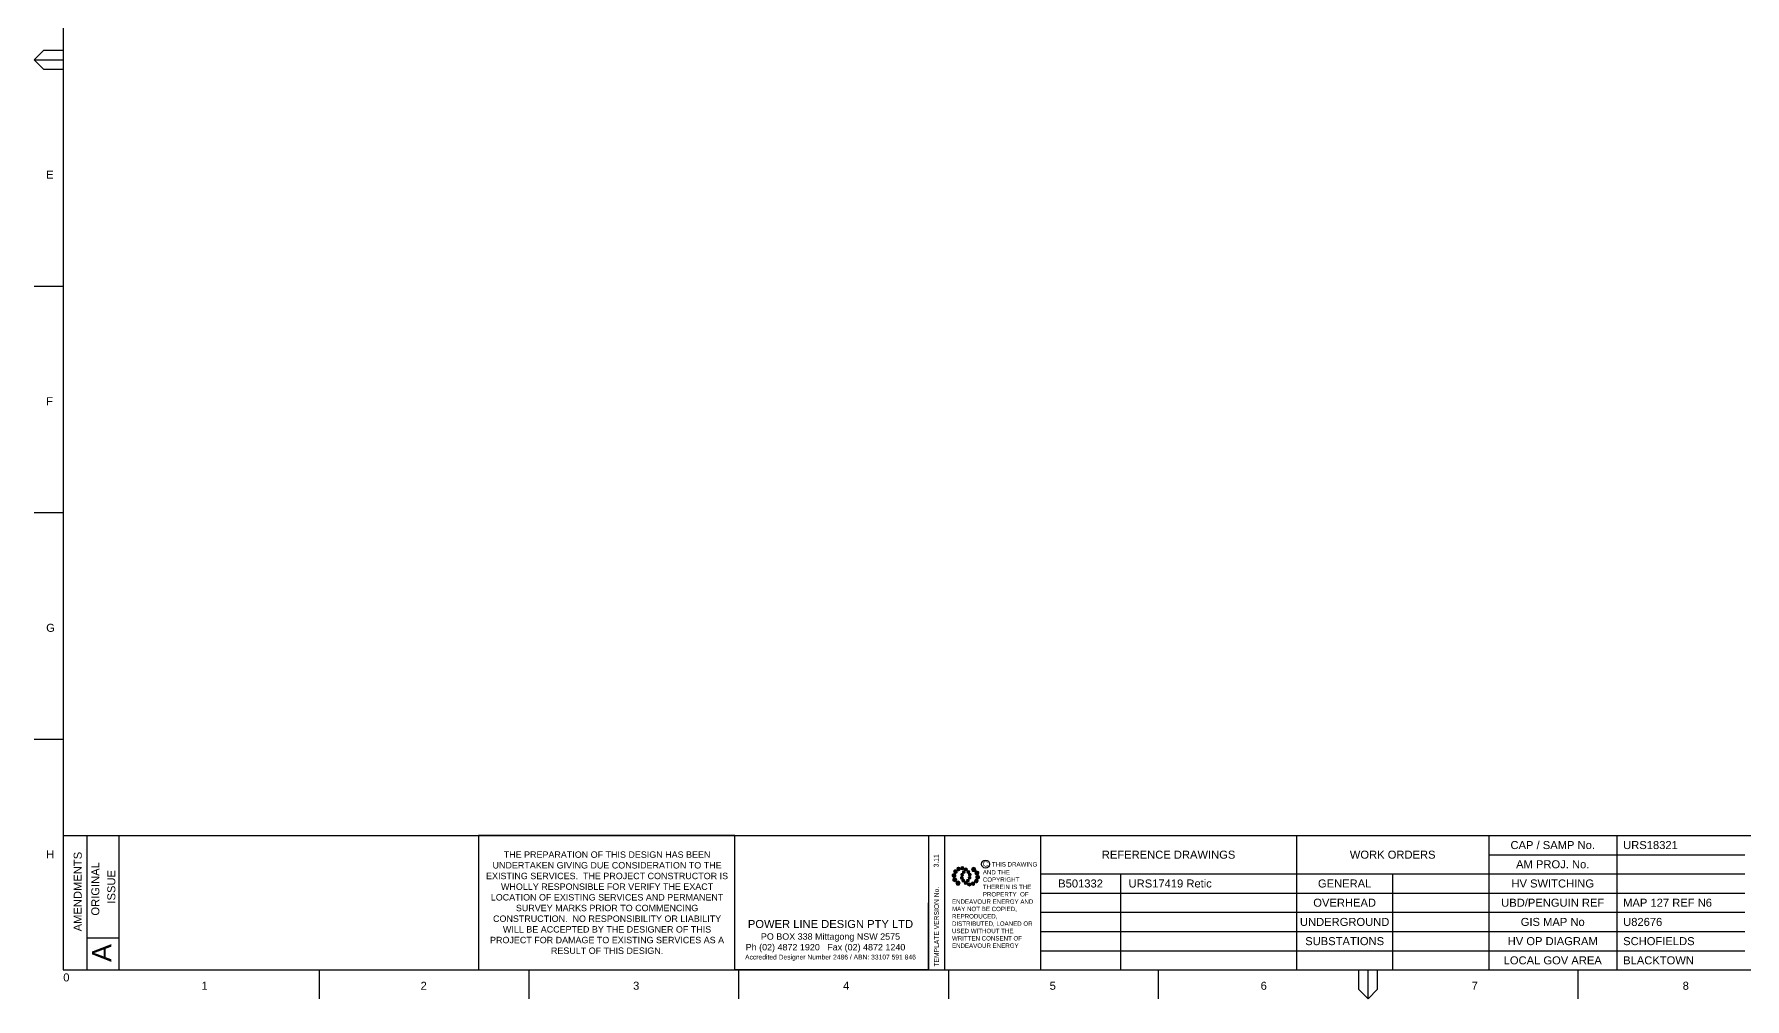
# Paper-space layout '3' of a CAD drawing. Header units: metres, sheet in millimetres. Extents: x -9 to 824, y -9 to 577.
# Drawn here: x -9 to 525, y -9 to 292 of the extents above; entities that cross this region are included whole.
import ezdxf
from ezdxf.enums import TextEntityAlignment as Align

# ---------------------------------------------------------------- set-up
doc = ezdxf.new("R2010")
doc.units = ezdxf.units.M
doc.layers.get('0').update_dxf_attribs({"color": 6})
doc.layers.add('Notes', color=7, linetype='Continuous')
doc.styles.add('ARIAL', font='arial.ttf', dxfattribs={"height": 2})
doc.styles.get("Standard").update_dxf_attribs({"font": 'arial.ttf'})

# ---------------------------------------------------------------- blocks, each defined once
blk = doc.blocks.new('EE_LOGO_SMALL')
at = {"layer": 'Notes'}
h = blk.add_hatch(color=256, dxfattribs=at)
edge = h.paths.add_edge_path()
edge.add_spline(control_points=[(-8.4, 2), (-9.2, 2), (-9.8, 1.4), (-9.8, 0.7), (-9.9, -0.1), (-9.3, -0.7), (-8.6, -0.8), (-7.8, -0.8), (-7.2, -0.2), (-7.1, 0.5), (-7.1, 1.3), (-7.7, 1.9), (-8.4, 2)], knot_values=[0, 0, 0, 0, 1, 1, 1, 2, 2, 2, 3, 3, 3, 4, 4, 4, 4], degree=3, periodic=0)
h = blk.add_hatch(color=256, dxfattribs=at)
edge = h.paths.add_edge_path()
edge.add_spline(control_points=[(-6.8, 4.5), (-7.4, 4.8), (-8.2, 4.6), (-8.6, 4), (-8.9, 3.4), (-8.7, 2.6), (-8.1, 2.2), (-7.5, 1.9), (-6.7, 2.1), (-6.3, 2.7), (-6, 3.3), (-6.2, 4.1), (-6.8, 4.5)], knot_values=[0, 0, 0, 0, 1, 1, 1, 2, 2, 2, 3, 3, 3, 4, 4, 4, 4], degree=3, periodic=0)
h = blk.add_hatch(color=256, dxfattribs=at)
edge = h.paths.add_edge_path()
edge.add_spline(control_points=[(-4.2, 5.9), (-4.6, 6.5), (-5.3, 6.6), (-5.9, 6.3), (-6.4, 5.9), (-6.6, 5.1), (-6.2, 4.6), (-5.9, 4), (-5.1, 3.8), (-4.6, 4.2), (-4, 4.6), (-3.8, 5.3), (-4.2, 5.9)], knot_values=[0, 0, 0, 0, 1, 1, 1, 2, 2, 2, 3, 3, 3, 4, 4, 4, 4], degree=3, periodic=0)
h = blk.add_hatch(color=256, dxfattribs=at)
edge = h.paths.add_edge_path()
edge.add_spline(control_points=[(-1.3, 5.9), (-1.4, 6.5), (-2, 7), (-2.6, 6.9), (-3.3, 6.9), (-3.7, 6.3), (-3.7, 5.6), (-3.6, 5), (-3, 4.5), (-2.4, 4.6), (-1.7, 4.7), (-1.3, 5.2), (-1.3, 5.9)], knot_values=[0, 0, 0, 0, 1, 1, 1, 2, 2, 2, 3, 3, 3, 4, 4, 4, 4], degree=3, periodic=0)
h = blk.add_hatch(color=256, dxfattribs=at)
edge = h.paths.add_edge_path()
edge.add_spline(control_points=[(-2.5, 2.1), (-3, 2.2), (-3.5, 1.9), (-3.6, 1.3), (-3.7, 0.8), (-3.4, 0.3), (-2.9, 0.2), (-2.4, 0.1), (-1.9, 0.4), (-1.8, 0.9), (-1.7, 1.5), (-2, 2), (-2.5, 2.1)], knot_values=[0, 0, 0, 0, 1, 1, 1, 2, 2, 2, 3, 3, 3, 4, 4, 4, 4], degree=3, periodic=0)
h = blk.add_hatch(color=256, dxfattribs=at)
edge = h.paths.add_edge_path()
edge.add_spline(control_points=[(1, 4.9), (1, 4.3), (0.5, 3.8), (-0.1, 3.8), (-0.7, 3.8), (-1.2, 4.3), (-1.2, 4.9), (-1.2, 5.5), (-0.7, 6), (-0.1, 6), (0.5, 6), (1, 5.5), (1, 4.9)], knot_values=[0, 0, 0, 0, 1, 1, 1, 2, 2, 2, 3, 3, 3, 4, 4, 4, 4], degree=3, periodic=0)
edge = h.paths.add_edge_path()
edge.add_spline(control_points=[(-1.4, 4), (-1.9, 4.1), (-2.4, 3.8), (-2.5, 3.3), (-2.6, 2.7), (-2.3, 2.2), (-1.8, 2.1), (-1.3, 2), (-0.7, 2.3), (-0.6, 2.9), (-0.5, 3.4), (-0.9, 3.9), (-1.4, 4)], knot_values=[0, 0, 0, 0, 1, 1, 1, 2, 2, 2, 3, 3, 3, 4, 4, 4, 4], degree=3, periodic=0)
h = blk.add_hatch(color=256, dxfattribs=at)
edge = h.paths.add_edge_path()
edge.add_spline(control_points=[(2.3, 2.4), (2.8, 2.8), (2.8, 3.4), (2.4, 3.9), (2, 4.3), (1.4, 4.3), (0.9, 3.9), (0.5, 3.6), (0.5, 2.9), (0.9, 2.5), (1.2, 2), (1.9, 2), (2.3, 2.4)], knot_values=[0, 0, 0, 0, 1, 1, 1, 2, 2, 2, 3, 3, 3, 4, 4, 4, 4], degree=3, periodic=0)
edge = h.paths.add_edge_path()
edge.add_spline(control_points=[(1, 4.9), (1, 4.3), (0.5, 3.8), (-0.1, 3.8), (-0.7, 3.8), (-1.2, 4.3), (-1.2, 4.9), (-1.2, 5.5), (-0.7, 6), (-0.1, 6), (0.5, 6), (1, 5.5), (1, 4.9)], knot_values=[0, 0, 0, 0, 1, 1, 1, 2, 2, 2, 3, 3, 3, 4, 4, 4, 4], degree=3, periodic=0)
h = blk.add_hatch(color=256, dxfattribs=at)
edge = h.paths.add_edge_path()
edge.add_spline(control_points=[(1, 4.9), (1, 4.3), (0.5, 3.8), (-0.1, 3.8), (-0.7, 3.8), (-1.2, 4.3), (-1.2, 4.9), (-1.2, 5.5), (-0.7, 6), (-0.1, 6), (0.5, 6), (1, 5.5), (1, 4.9)], knot_values=[0, 0, 0, 0, 1, 1, 1, 2, 2, 2, 3, 3, 3, 4, 4, 4, 4], degree=3, periodic=0)
edge = h.paths.add_edge_path(flags=16)
edge.add_spline(control_points=[(1, 4.9), (1, 4.3), (0.5, 3.8), (-0.1, 3.8), (-0.7, 3.8), (-1.2, 4.3), (-1.2, 4.9), (-1.2, 5.5), (-0.7, 6), (-0.1, 6), (0.5, 6), (1, 5.5), (1, 4.9)], knot_values=[0, 0, 0, 0, 1, 1, 1, 2, 2, 2, 3, 3, 3, 4, 4, 4, 4], degree=3, periodic=0)
h = blk.add_hatch(color=256, dxfattribs=at)
edge = h.paths.add_edge_path()
edge.add_spline(control_points=[(3, 0.2), (3.5, 0.3), (3.8, 0.9), (3.7, 1.4), (3.6, 1.9), (3, 2.3), (2.5, 2.1), (1.9, 2), (1.6, 1.4), (1.8, 0.9), (1.9, 0.4), (2.5, 0.1), (3, 0.2)], knot_values=[0, 0, 0, 0, 1, 1, 1, 2, 2, 2, 3, 3, 3, 4, 4, 4, 4], degree=3, periodic=0)
h = blk.add_hatch(color=256, dxfattribs=at)
edge = h.paths.add_edge_path()
edge.add_spline(control_points=[(7, 4.9), (7, 4), (6.3, 3.4), (5.5, 3.4), (4.6, 3.4), (4, 4), (4, 4.9), (4, 5.7), (4.6, 6.4), (5.5, 6.4), (6.3, 6.4), (7, 5.7), (7, 4.9)], knot_values=[0, 0, 0, 0, 1, 1, 1, 2, 2, 2, 3, 3, 3, 4, 4, 4, 4], degree=3, periodic=0)
h = blk.add_hatch(color=256, dxfattribs=at)
edge = h.paths.add_edge_path()
edge.add_spline(control_points=[(8.4, 1.1), (9.1, 1.5), (9.4, 2.3), (9.1, 3), (8.8, 3.7), (7.9, 4.1), (7.2, 3.8), (6.5, 3.4), (6.2, 2.6), (6.5, 1.9), (6.8, 1.2), (7.7, 0.8), (8.4, 1.1)], knot_values=[0, 0, 0, 0, 1, 1, 1, 2, 2, 2, 3, 3, 3, 4, 4, 4, 4], degree=3, periodic=0)
h = blk.add_hatch(color=256, dxfattribs=at)
edge = h.paths.add_edge_path()
edge.add_spline(control_points=[(8.3, -1.9), (9, -1.9), (9.7, -1.4), (9.7, -0.6), (9.7, 0.1), (9.2, 0.8), (8.4, 0.8), (7.7, 0.8), (7, 0.3), (7, -0.5), (6.9, -1.2), (7.5, -1.9), (8.3, -1.9)], knot_values=[0, 0, 0, 0, 1, 1, 1, 2, 2, 2, 3, 3, 3, 4, 4, 4, 4], degree=3, periodic=0)
h = blk.add_hatch(color=256, dxfattribs=at)
edge = h.paths.add_edge_path()
edge.add_spline(control_points=[(-8.5, -1.1), (-9.2, -1.4), (-9.6, -2.3), (-9.3, -3), (-8.9, -3.7), (-8.1, -4), (-7.4, -3.7), (-6.7, -3.4), (-6.3, -2.5), (-6.6, -1.8), (-7, -1.1), (-7.8, -0.8), (-8.5, -1.1)], knot_values=[0, 0, 0, 0, 1, 1, 1, 2, 2, 2, 3, 3, 3, 4, 4, 4, 4], degree=3, periodic=0)
h = blk.add_hatch(color=256, dxfattribs=at)
edge = h.paths.add_edge_path()
edge.add_spline(control_points=[(-7.1, -4.8), (-7.1, -4), (-6.5, -3.3), (-5.6, -3.3), (-4.8, -3.3), (-4.1, -4), (-4.1, -4.8), (-4.1, -5.7), (-4.8, -6.3), (-5.6, -6.3), (-6.5, -6.3), (-7.1, -5.7), (-7.1, -4.8)], knot_values=[0, 0, 0, 0, 1, 1, 1, 2, 2, 2, 3, 3, 3, 4, 4, 4, 4], degree=3, periodic=0)
h = blk.add_hatch(color=256, dxfattribs=at)
edge = h.paths.add_edge_path()
edge.add_spline(control_points=[(-3.1, -0.2), (-3.7, -0.3), (-4, -0.8), (-3.8, -1.4), (-3.7, -1.9), (-3.2, -2.2), (-2.6, -2.1), (-2.1, -1.9), (-1.8, -1.4), (-1.9, -0.9), (-2.1, -0.3), (-2.6, 0), (-3.1, -0.2)], knot_values=[0, 0, 0, 0, 1, 1, 1, 2, 2, 2, 3, 3, 3, 4, 4, 4, 4], degree=3, periodic=0)
h = blk.add_hatch(color=256, dxfattribs=at)
edge = h.paths.add_edge_path()
edge.add_spline(control_points=[(-2.5, -2.3), (-2.9, -2.7), (-3, -3.4), (-2.6, -3.8), (-2.2, -4.2), (-1.5, -4.3), (-1.1, -3.9), (-0.7, -3.5), (-0.6, -2.8), (-1, -2.4), (-1.4, -2), (-2, -1.9), (-2.5, -2.3)], knot_values=[0, 0, 0, 0, 1, 1, 1, 2, 2, 2, 3, 3, 3, 4, 4, 4, 4], degree=3, periodic=0)
h = blk.add_hatch(color=256, dxfattribs=at)
edge = h.paths.add_edge_path()
edge.add_spline(control_points=[(-1.2, -4.8), (-1.2, -4.2), (-0.7, -3.7), (-0.1, -3.7), (0.5, -3.7), (1, -4.2), (1, -4.8), (1, -5.4), (0.5, -5.9), (-0.1, -5.9), (-0.7, -5.9), (-1.2, -5.4), (-1.2, -4.8)], knot_values=[0, 0, 0, 0, 1, 1, 1, 2, 2, 2, 3, 3, 3, 4, 4, 4, 4], degree=3, periodic=0)
h = blk.add_hatch(color=256, dxfattribs=at)
edge = h.paths.add_edge_path()
edge.add_spline(control_points=[(1.2, -3.9), (1.7, -4.1), (2.2, -3.7), (2.3, -3.2), (2.5, -2.7), (2.1, -2.2), (1.6, -2.1), (1.1, -2), (0.6, -2.3), (0.5, -2.8), (0.4, -3.3), (0.7, -3.8), (1.2, -3.9)], knot_values=[0, 0, 0, 0, 1, 1, 1, 2, 2, 2, 3, 3, 3, 4, 4, 4, 4], degree=3, periodic=0)
h = blk.add_hatch(color=256, dxfattribs=at)
edge = h.paths.add_edge_path()
edge.add_spline(control_points=[(1.2, -5.8), (1.3, -6.5), (1.8, -6.9), (2.5, -6.9), (3.1, -6.8), (3.6, -6.2), (3.5, -5.6), (3.4, -5), (2.9, -4.5), (2.2, -4.6), (1.6, -4.6), (1.1, -5.2), (1.2, -5.8)], knot_values=[0, 0, 0, 0, 1, 1, 1, 2, 2, 2, 3, 3, 3, 4, 4, 4, 4], degree=3, periodic=0)
h = blk.add_hatch(color=256, dxfattribs=at)
edge = h.paths.add_edge_path()
edge.add_spline(control_points=[(2.4, -2), (2.9, -2.1), (3.4, -1.8), (3.5, -1.3), (3.6, -0.8), (3.3, -0.3), (2.8, -0.2), (2.2, -0.1), (1.7, -0.4), (1.6, -0.9), (1.5, -1.4), (1.8, -1.9), (2.4, -2)], knot_values=[0, 0, 0, 0, 1, 1, 1, 2, 2, 2, 3, 3, 3, 4, 4, 4, 4], degree=3, periodic=0)
h = blk.add_hatch(color=256, dxfattribs=at)
edge = h.paths.add_edge_path()
edge.add_spline(control_points=[(4, -5.8), (4.4, -6.4), (5.2, -6.6), (5.7, -6.2), (6.3, -5.8), (6.5, -5.1), (6.1, -4.5), (5.7, -4), (5, -3.8), (4.4, -4.2), (3.8, -4.5), (3.7, -5.3), (4, -5.8)], knot_values=[0, 0, 0, 0, 1, 1, 1, 2, 2, 2, 3, 3, 3, 4, 4, 4, 4], degree=3, periodic=0)
h = blk.add_hatch(color=256, dxfattribs=at)
edge = h.paths.add_edge_path()
edge.add_spline(control_points=[(6.7, -4.4), (7.3, -4.8), (8.1, -4.6), (8.4, -4), (8.8, -3.3), (8.6, -2.6), (8, -2.2), (7.3, -1.8), (6.6, -2.1), (6.2, -2.7), (5.8, -3.3), (6, -4.1), (6.7, -4.4)], knot_values=[0, 0, 0, 0, 1, 1, 1, 2, 2, 2, 3, 3, 3, 4, 4, 4, 4], degree=3, periodic=0)
at = {"layer": 'Notes', "lineweight": 0}
for points in [[(1.8, 2.1), (1.8, 2.1)], [(-2, -2.1), (-2, -2.1)]]:
    blk.add_lwpolyline(points, dxfattribs=at)
for points in [[(-8.4, 2), (-9.2, 2), (-9.8, 1.4), (-9.8, 0.7), (-9.9, -0.1), (-9.3, -0.7), (-8.6, -0.8), (-7.8, -0.8), (-7.2, -0.2), (-7.1, 0.5), (-7.1, 1.3), (-7.7, 1.9), (-8.4, 2)], [(-6.8, 4.5), (-7.4, 4.8), (-8.2, 4.6), (-8.6, 4), (-8.9, 3.4), (-8.7, 2.6), (-8.1, 2.2), (-7.5, 1.9), (-6.7, 2.1), (-6.3, 2.7), (-6, 3.3), (-6.2, 4.1), (-6.8, 4.5)], [(-4.2, 5.9), (-4.6, 6.5), (-5.3, 6.6), (-5.9, 6.3), (-6.4, 5.9), (-6.6, 5.1), (-6.2, 4.6), (-5.9, 4), (-5.1, 3.8), (-4.6, 4.2), (-4, 4.6), (-3.8, 5.3), (-4.2, 5.9)], [(-1.3, 5.9), (-1.4, 6.5), (-2, 7), (-2.6, 6.9), (-3.3, 6.9), (-3.7, 6.3), (-3.7, 5.6), (-3.6, 5), (-3, 4.5), (-2.4, 4.6), (-1.7, 4.7), (-1.3, 5.2), (-1.3, 5.9)], [(-2.5, 2.1), (-3, 2.2), (-3.5, 1.9), (-3.6, 1.3), (-3.7, 0.8), (-3.4, 0.3), (-2.9, 0.2), (-2.4, 0.1), (-1.9, 0.4), (-1.8, 0.9), (-1.7, 1.5), (-2, 2), (-2.5, 2.1)], [(-1.4, 4), (-1.9, 4.1), (-2.4, 3.8), (-2.5, 3.3), (-2.6, 2.7), (-2.3, 2.2), (-1.8, 2.1), (-1.3, 2), (-0.7, 2.3), (-0.6, 2.9), (-0.5, 3.4), (-0.9, 3.9), (-1.4, 4)], [(1, 4.9), (1, 4.3), (0.5, 3.8), (-0.1, 3.8), (-0.7, 3.8), (-1.2, 4.3), (-1.2, 4.9), (-1.2, 5.5), (-0.7, 6), (-0.1, 6), (0.5, 6), (1, 5.5), (1, 4.9)], [(1, 4.9), (1, 4.3), (0.5, 3.8), (-0.1, 3.8), (-0.7, 3.8), (-1.2, 4.3), (-1.2, 4.9), (-1.2, 5.5), (-0.7, 6), (-0.1, 6), (0.5, 6), (1, 5.5), (1, 4.9)], [(2.3, 2.4), (2.8, 2.8), (2.8, 3.4), (2.4, 3.9), (2, 4.3), (1.4, 4.3), (0.9, 3.9), (0.5, 3.6), (0.5, 2.9), (0.9, 2.5), (1.2, 2), (1.9, 2), (2.3, 2.4)], [(3, 0.2), (3.5, 0.3), (3.8, 0.9), (3.7, 1.4), (3.6, 1.9), (3, 2.3), (2.5, 2.1), (1.9, 2), (1.6, 1.4), (1.8, 0.9), (1.9, 0.4), (2.5, 0.1), (3, 0.2)], [(7, 4.9), (7, 4), (6.3, 3.4), (5.5, 3.4), (4.6, 3.4), (4, 4), (4, 4.9), (4, 5.7), (4.6, 6.4), (5.5, 6.4), (6.3, 6.4), (7, 5.7), (7, 4.9)], [(8.4, 1.1), (9.1, 1.5), (9.4, 2.3), (9.1, 3), (8.8, 3.7), (7.9, 4.1), (7.2, 3.8), (6.5, 3.4), (6.2, 2.6), (6.5, 1.9), (6.8, 1.2), (7.7, 0.8), (8.4, 1.1)], [(8.3, -1.9), (9, -1.9), (9.7, -1.4), (9.7, -0.6), (9.7, 0.1), (9.2, 0.8), (8.4, 0.8), (7.7, 0.8), (7, 0.3), (7, -0.5), (6.9, -1.2), (7.5, -1.9), (8.3, -1.9)], [(-8.5, -1.1), (-9.2, -1.4), (-9.6, -2.3), (-9.3, -3), (-8.9, -3.7), (-8.1, -4), (-7.4, -3.7), (-6.7, -3.4), (-6.3, -2.5), (-6.6, -1.8), (-7, -1.1), (-7.8, -0.8), (-8.5, -1.1)], [(-7.1, -4.8), (-7.1, -4), (-6.5, -3.3), (-5.6, -3.3), (-4.8, -3.3), (-4.1, -4), (-4.1, -4.8), (-4.1, -5.7), (-4.8, -6.3), (-5.6, -6.3), (-6.5, -6.3), (-7.1, -5.7), (-7.1, -4.8)], [(-3.1, -0.2), (-3.7, -0.3), (-4, -0.8), (-3.8, -1.4), (-3.7, -1.9), (-3.2, -2.2), (-2.6, -2.1), (-2.1, -1.9), (-1.8, -1.4), (-1.9, -0.9), (-2.1, -0.3), (-2.6, 0), (-3.1, -0.2)], [(-2.5, -2.3), (-2.9, -2.7), (-3, -3.4), (-2.6, -3.8), (-2.2, -4.2), (-1.5, -4.3), (-1.1, -3.9), (-0.7, -3.5), (-0.6, -2.8), (-1, -2.4), (-1.4, -2), (-2, -1.9), (-2.5, -2.3)], [(-1.2, -4.8), (-1.2, -4.2), (-0.7, -3.7), (-0.1, -3.7), (0.5, -3.7), (1, -4.2), (1, -4.8), (1, -5.4), (0.5, -5.9), (-0.1, -5.9), (-0.7, -5.9), (-1.2, -5.4), (-1.2, -4.8)], [(1.2, -3.9), (1.7, -4.1), (2.2, -3.7), (2.3, -3.2), (2.5, -2.7), (2.1, -2.2), (1.6, -2.1), (1.1, -2), (0.6, -2.3), (0.5, -2.8), (0.4, -3.3), (0.7, -3.8), (1.2, -3.9)], [(1.2, -5.8), (1.3, -6.5), (1.8, -6.9), (2.5, -6.9), (3.1, -6.8), (3.6, -6.2), (3.5, -5.6), (3.4, -5), (2.9, -4.5), (2.2, -4.6), (1.6, -4.6), (1.1, -5.2), (1.2, -5.8)], [(2.4, -2), (2.9, -2.1), (3.4, -1.8), (3.5, -1.3), (3.6, -0.8), (3.3, -0.3), (2.8, -0.2), (2.2, -0.1), (1.7, -0.4), (1.6, -0.9), (1.5, -1.4), (1.8, -1.9), (2.4, -2)], [(4, -5.8), (4.4, -6.4), (5.2, -6.6), (5.7, -6.2), (6.3, -5.8), (6.5, -5.1), (6.1, -4.5), (5.7, -4), (5, -3.8), (4.4, -4.2), (3.8, -4.5), (3.7, -5.3), (4, -5.8)], [(6.7, -4.4), (7.3, -4.8), (8.1, -4.6), (8.4, -4), (8.8, -3.3), (8.6, -2.6), (8, -2.2), (7.3, -1.8), (6.6, -2.1), (6.2, -2.7), (5.8, -3.3), (6, -4.1), (6.7, -4.4)]]:
    blk.add_open_spline(points, degree=3, knots=[0, 0, 0, 0, 1, 1, 1, 2, 2, 2, 3, 3, 3, 4, 4, 4, 4], dxfattribs=at)
blk = doc.blocks.new('EE_COPYRIGHT_A1')
at = {"layer": 'Notes'}
blk.add_circle((9.53, -0.82), 1.15, dxfattribs=at)
at = {"xscale": 0.4, "yscale": 0.4, "zscale": 0.4}
blk.add_blockref('EE_LOGO_SMALL', (3.96, -4.29), dxfattribs=at)
at = {"layer": 'Notes', "insert": (0, 0), "char_height": 1.25, "width": 24.1208, "attachment_point": 1, "style": 'ARIAL'}
blk.add_mtext('\\pt8.75;               ^I{\\H1.2x;C } THIS DRAWING\\P\\pi-8.75,l8.75,t8.75,20;       ^IAND THE ^I\\P\\pi0,t8.75;COPYRIGHT\\P\\pi-8.75,t1.25,8.75;^I^ITHEREIN IS THE PROPERTY  OF \\P\\pi0,l0,t1.25;ENDEAVOUR ENERGY AND MAY NOT BE COPIED, REPRODUCED, DISTRIBUTED, LOANED OR USED WITHOUT THE WRITTEN CONSENT OF ENDEAVOUR ENERGY', dxfattribs=at)
blk = doc.blocks.new('A1_FRAME_TITLE')
at = {"layer": 'Notes'}
for p, q in [((9, 574.39), (9, 5.97)), ((0, 290.18), (3, 293.18)), ((0, 290.18), (9, 290.18)), ((3, 287.18), (0, 290.18)), ((3, 293.18), (8.99, 293.18)), ((8.99, 287.18), (3, 287.18)), ((9, 219.43), (0, 219.43)), ((9, 148.68), (0, 148.68)), ((9, 77.93), (0, 77.93)), ((16.59, 5.97), (16.59, 47.62)), ((26.59, 5.97), (26.59, 47.62)), ((279.37, 47.97), (279.37, 5.97)), ((284.37, 47.97), (284.37, 5.97)), ((314.37, 47.97), (314.37, 5.97)), ((394.37, 47.97), (394.37, 5.97)), ((394.37, 47.97), (394.37, 5.97)), ((454.37, 47.97), (454.37, 5.97)), ((454.37, 47.97), (454.37, 5.97)), ((494.37, 47.97), (494.37, 5.97)), ((454.37, 41.97), (534.37, 41.97)), ((314.37, 35.97), (394.37, 35.97)), ((339.37, 35.97), (339.37, 5.97)), ((394.37, 35.97), (454.37, 35.97)), ((424.37, 35.97), (424.37, 5.97)), ((454.37, 35.97), (534.37, 35.97)), ((314.37, 29.97), (394.37, 29.97)), ((394.37, 29.97), (454.37, 29.97)), ((454.37, 29.97), (534.37, 29.97)), ((314.37, 23.97), (394.37, 23.97)), ((394.37, 23.97), (454.37, 23.97)), ((454.37, 23.97), (534.37, 23.97)), ((314.37, 17.97), (394.37, 17.97)), ((394.37, 17.97), (454.37, 17.97)), ((454.37, 17.97), (534.37, 17.97)), ((16.59, 15.97), (26.59, 15.97)), ((314.37, 11.97), (394.37, 11.97)), ((394.37, 11.97), (454.37, 11.97)), ((454.37, 11.97), (534.37, 11.97)), ((89.14, -3.03), (89.14, 5.97)), ((154.65, -3.03), (154.65, 5.97)), ((220.16, -3.03), (220.16, 5.97)), ((285.67, -3.03), (285.67, 5.97)), ((351.17, -3.03), (351.17, 5.97)), ((413.68, 5.97), (413.68, -0.03)), ((416.68, -3.03), (416.68, 5.97)), ((419.68, -0.03), (419.68, 5.97)), ((482.19, 5.97), (482.19, -3.03)), ((413.68, -0.03), (416.68, -3.03)), ((416.68, -3.03), (419.68, -0.03))]:
    blk.add_line(p, q, dxfattribs=at)
at = {"layer": 'Notes', "flags": 128}
for points in [[(9, 47.97), (824.37, 47.97)], [(9, 5.97), (123.8, 5.97)], [(123.8, 5.97), (824.37, 5.97)]]:
    blk.add_lwpolyline(points, dxfattribs=at)
at = {"layer": 'Notes', "xscale": 1.1, "yscale": 1.1, "zscale": 1.1}
blk.add_blockref('EE_COPYRIGHT_A1', (286.71, 39.92), dxfattribs=at)
at = {"layer": 'Notes', "style": 'ARIAL'}
for s, p in [('E', (3.74, 253.06)), ('F', (3.74, 182.31)), ('G', (3.74, 111.56)), ('H', (3.74, 40.81)), ('1', (52.24, -0.22)), ('2', (120.7, -0.22)), ('3', (187.09, -0.2)), ('4', (252.67, -0.22)), ('5', (317.21, -0.22)), ('6', (383.12, -0.22)), ('7', (449.03, -0.22)), ('8', (514.97, -0.22))]:
    blk.add_text(s, height=2.5, dxfattribs=at).set_placement(p)
for s, p in [('REFERENCE DRAWINGS', (354.37, 41.97)), ('WORK ORDERS', (424.37, 41.97)), ('CAP / SAMP No.', (474.37, 44.97)), ('AM PROJ. No.', (474.37, 38.97)), ('GENERAL', (409.37, 32.97)), ('HV SWITCHING', (474.37, 32.97)), ('OVERHEAD', (409.37, 26.97)), ('UBD/PENGUIN REF', (474.37, 26.97)), ('UNDERGROUND', (409.37, 20.97)), ('GIS MAP No', (474.37, 20.97)), ('SUBSTATIONS', (409.37, 14.97)), ('HV OP DIAGRAM', (474.37, 14.97)), ('LOCAL GOV AREA', (474.37, 8.97))]:
    blk.add_text(s, height=2.5, dxfattribs=at).set_placement(p, align=Align.MIDDLE_CENTER)
for s, height, p in [('AMENDMENTS', 2.5, (14.84, 18.02)), ('ORIGINAL', 2.5, (20.34, 22.94)), ('ISSUE', 2.5, (25.34, 26.69)), ('A', 6, (24.09, 8.47))]:
    blk.add_text(s, height=height, rotation=90, dxfattribs=at).set_placement(p)
blk.add_text('TEMPLATE VERSION No.', height=1.5, rotation=90, dxfattribs=at).set_placement((281.88, 7.02), align=Align.MIDDLE_LEFT)
at = {"layer": 'Notes', "style": 'ARIAL', "flags": 8}
blk.add_attdef('VERSION_NO', text='', height=1.5, rotation=90, dxfattribs=at).set_placement((281.75, 40.04), align=Align.MIDDLE_CENTER)
at = {"layer": 'Notes', "style": 'ARIAL'}
for tag, p in [('CAP_NO', (496.37, 44.97)), ('IE_NUM', (496.37, 38.97)), ('REF_1', (341.87, 32.97)), ('GEN_WO', (427.37, 32.97)), ('HV_SWITCH', (496.37, 32.97)), ('REF_2', (341.87, 26.97)), ('OH_WO', (427.37, 26.97)), ('UBD_REF', (496.37, 26.97)), ('REF_3', (341.87, 20.97)), ('UG_WO', (427.37, 20.97)), ('GIS_MAP_No', (496.37, 20.97)), ('REF_4', (341.87, 14.97)), ('SUB_WO', (427.37, 14.97)), ('HV_OP_DIAG', (496.37, 14.97)), ('LGA', (496.37, 8.97))]:
    blk.add_attdef(tag, text='', height=2.5, dxfattribs=at).set_placement(p, align=Align.MIDDLE_LEFT)
for tag, height, p in [('T1', 4, (679.37, 41.13)), ('REF_No_1', 2.5, (326.87, 32.97)), ('T2', 4, (679.37, 35.13)), ('REF_No_2', 2.5, (326.87, 26.97)), ('DRAWN', 2.5, (561.87, 25.97)), ('T3', 4, (679.37, 29.13)), ('REF_No_3', 2.5, (326.87, 20.97)), ('T4', 4, (679.37, 23.13)), ('NUM', 8, (791.37, 20.97)), ('REV', 8, (819.37, 20.97)), ('REF_No_4', 2.5, (326.87, 14.97)), ('DATE', 2.5, (561.87, 17.97)), ('T5', 4, (679.37, 17.13)), ('CHD', 2.5, (561.87, 9.97)), ('DESIGN', 2.5, (601.87, 9.97)), ('T6', 4, (679.37, 11.13)), ('NS', 2.5, (789.8, 8.94)), ('SHTS', 2.5, (804.81, 8.95))]:
    blk.add_attdef(tag, text='', height=height, dxfattribs=at).set_placement(p, align=Align.MIDDLE_CENTER)
blk.add_attdef('scale', text='', height=2.5, dxfattribs=at).set_placement((560.29, 33.27), align=Align.CENTER)
blk.add_attdef('ExportID', (9.08, 2.39), '', height=2.5, dxfattribs=at)
at = {"layer": 'Notes', "style": 'ARIAL', "flags": 1}
for tag, p, height in [('ProjectType', (14.17, -26.8), 2.5), ('ProjectNumber', (23.56, -26.82), 0.1), ('DrawingNumber', (35.51, -26.8), 0.1), ('ExportDate', (60.28, -26.79), 2.5), ('ExportUserName', (69.15, -26.8), 2.5), ('DesignerCompanyName', (81.48, -26.79), 2.5), ('ExportAreaOfInterest', (97.1, -26.81), 2.5), ('GIS_SUCCESS', (112, -26.78), 2.5), ('CAD_SUCCESS', (121.79, -26.78), 2.5), ('DEPOTCODE', (132.11, -26.88), 2.5), ('ExportCategories', (140.08, -26.8), 2.5), ('Comments', (154.38, -26.88), 2.5), ('ProjectDescription', (47.56, -26.83), 0.1)]:
    blk.add_attdef(tag, p, '', height=height, dxfattribs=at)

psp = doc.layouts.new('3')

# ---------------------------------------------------------------- linework, layer by layer
at = {"layer": 'Notes'}
for points in [[(129.91, 0), (209.91, 0), (209.91, 42), (129.91, 42)], [(209.91, 42), (270.45, 42), (270.37, 0), (209.91, 0)]]:
    psp.add_lwpolyline(points, close=True, dxfattribs=at)

# ---------------------------------------------------------------- block references
ref = psp.add_blockref('A1_FRAME_TITLE', (-8.92, -5.97), dxfattribs=at)
ref.add_attrib('CAP_NO', 'URS18321', dxfattribs={"height": 2.5, "style": 'ARIAL'}).set_placement((487.45, 39), align=Align.MIDDLE_LEFT)
ref.add_attrib('UBD_REF', 'MAP 127 REF N6', dxfattribs={"height": 2.5, "style": 'ARIAL'}).set_placement((487.45, 21), align=Align.MIDDLE_LEFT)
ref.add_attrib('GIS_MAP_No', 'U82676', dxfattribs={"height": 2.5, "style": 'ARIAL'}).set_placement((487.45, 15), align=Align.MIDDLE_LEFT)
ref.add_attrib('HV_OP_DIAG', 'SCHOFIELDS', dxfattribs={"height": 2.5, "style": 'ARIAL'}).set_placement((487.45, 9), align=Align.MIDDLE_LEFT)
ref.add_attrib('LGA', 'BLACKTOWN', dxfattribs={"height": 2.5, "style": 'ARIAL'}).set_placement((487.45, 3), align=Align.MIDDLE_LEFT)
ref.add_attrib('REF_No_1', 'B501332', dxfattribs={"height": 2.5, "style": 'ARIAL'}).set_placement((317.95, 27), align=Align.MIDDLE_CENTER)
ref.add_attrib('REF_1', 'URS17419 Retic', dxfattribs={"height": 2.5, "style": 'ARIAL'}).set_placement((332.95, 27), align=Align.MIDDLE_LEFT)
ref.add_attrib('ExportID', '0', (0.16, -3.58), dxfattribs={"height": 2.5, "style": 'ARIAL'})
ref.add_attrib('VERSION_NO', '3.11', dxfattribs={"height": 1.5, "rotation": 90, "style": 'ARIAL'}).set_placement((272.84, 34.07), align=Align.MIDDLE_CENTER)

# ---------------------------------------------------------------- texts
at = {"layer": 'Notes', "insert": (170.04, 21), "char_height": 2, "width": 76.251, "attachment_point": 5}
psp.add_mtext('THE PREPARATION OF THIS DESIGN HAS BEEN UNDERTAKEN GIVING DUE CONSIDERATION TO THE EXISTING SERVICES.  THE PROJECT CONSTRUCTOR IS WHOLLY RESPONSIBLE FOR VERIFY THE EXACT LOCATION OF EXISTING SERVICES AND PERMANENT SURVEY MARKS PRIOR TO COMMENCING CONSTRUCTION.  NO RESPONSIBILITY OR LIABILITY WILL BE ACCEPTED BY THE DESIGNER OF THIS PROJECT FOR DAMAGE TO EXISTING SERVICES AS A RESULT OF THIS DESIGN.', dxfattribs=at)
at = {"layer": 'Notes', "insert": (239.83, 9.21), "char_height": 3, "width": 60, "attachment_point": 5, "style": 'ARIAL'}
psp.add_mtext('{\\H0.83333x;POWER LINE DESIGN PTY LTD}\\P{\\H0.66667x;PO BOX 338 Mittagong NSW 2575\\PPh (02) 4872 1920   Fax (02) 4872 1240     \\H0.75x;Accredited Designer Number 2486 / ABN: 33107 591 846 }', dxfattribs=at)

doc.saveas('drawing.dxf')
